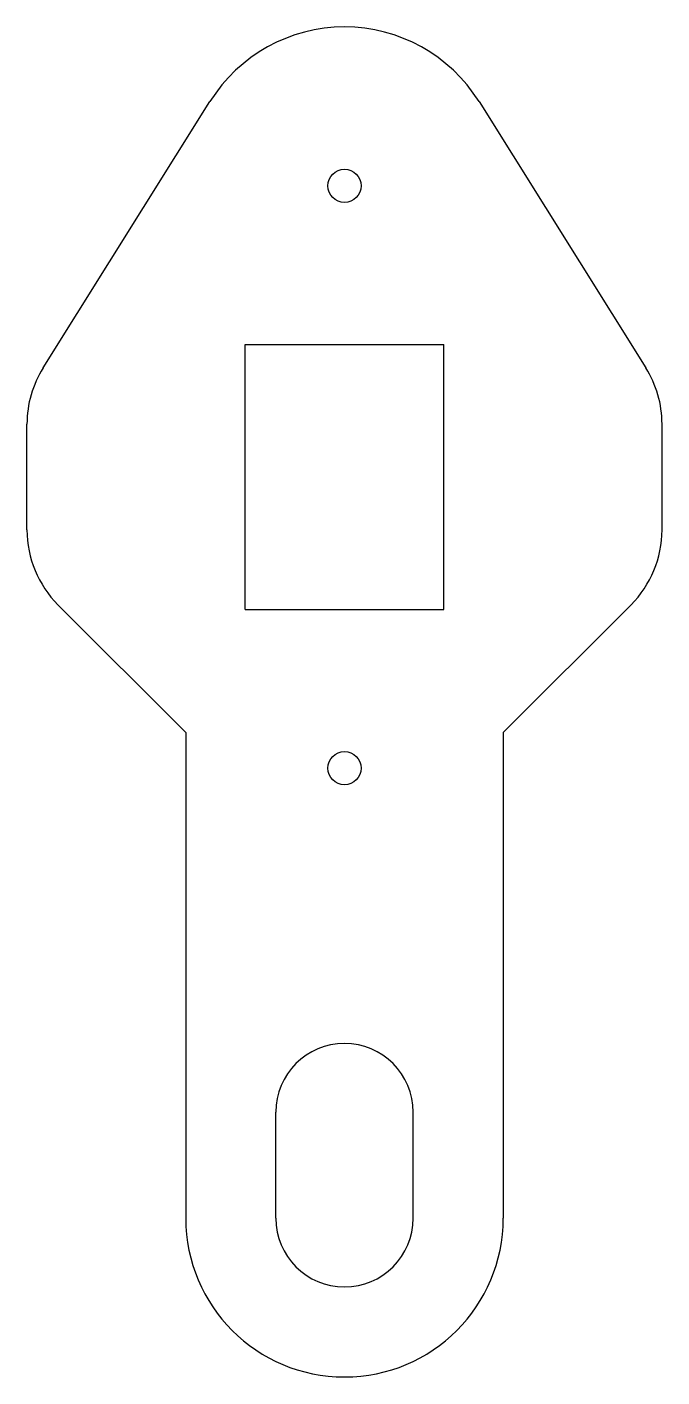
# Model space of a CAD drawing. Extents: x -12 to 12, y 25 to 76.
import ezdxf

# ---------------------------------------------------------------- set-up
doc = ezdxf.new("R2010")
doc.units = 0
doc.layers.add('MODELSKETCH_VISIBLE', color=7, linetype='CONTINUOUS')

msp = doc.modelspace()

# ---------------------------------------------------------------- linework, layer by layer
at = {"layer": 'MODELSKETCH_VISIBLE'}
for p, q in [((-11.389, 63.124), (-5.084, 73.186)), ((5.084, 73.186), (11.389, 63.124)), ((-3.75, 64), (3.75, 64)), ((-3.75, 54), (-3.75, 64)), ((3.75, 54), (3.75, 64)), ((-12, 57), (-12, 61)), ((12, 57), (12, 61)), ((-10.828, 54.172), (-6, 49.343)), ((6, 49.343), (10.828, 54.172)), ((-3.75, 54), (3.75, 54)), ((-6, 49.343), (-6, 31)), ((6, 49.343), (6, 31)), ((-2.6, 31), (-2.6, 35)), ((2.6, 31), (2.6, 35))]:
    msp.add_line(p, q, dxfattribs=at)
for centre in [(0, 70), (0, 48)]:
    msp.add_circle(centre, 0.625, dxfattribs=at)
for centre, radius, start, end in [((0, 70), 6, 32.0729, 147.9271), ((-8, 61), 4, 147.9271, 180), ((8, 61), 4, 0, 32.0729), ((-8, 57), 4, 180, 225), ((8, 57), 4, 315, 0), ((0, 35), 2.6, 0, 180), ((0, 31), 6, 180, 0), ((0, 31), 2.6, 180, 0)]:
    msp.add_arc(centre, radius, start, end, dxfattribs=at)

doc.saveas('drawing.dxf')
